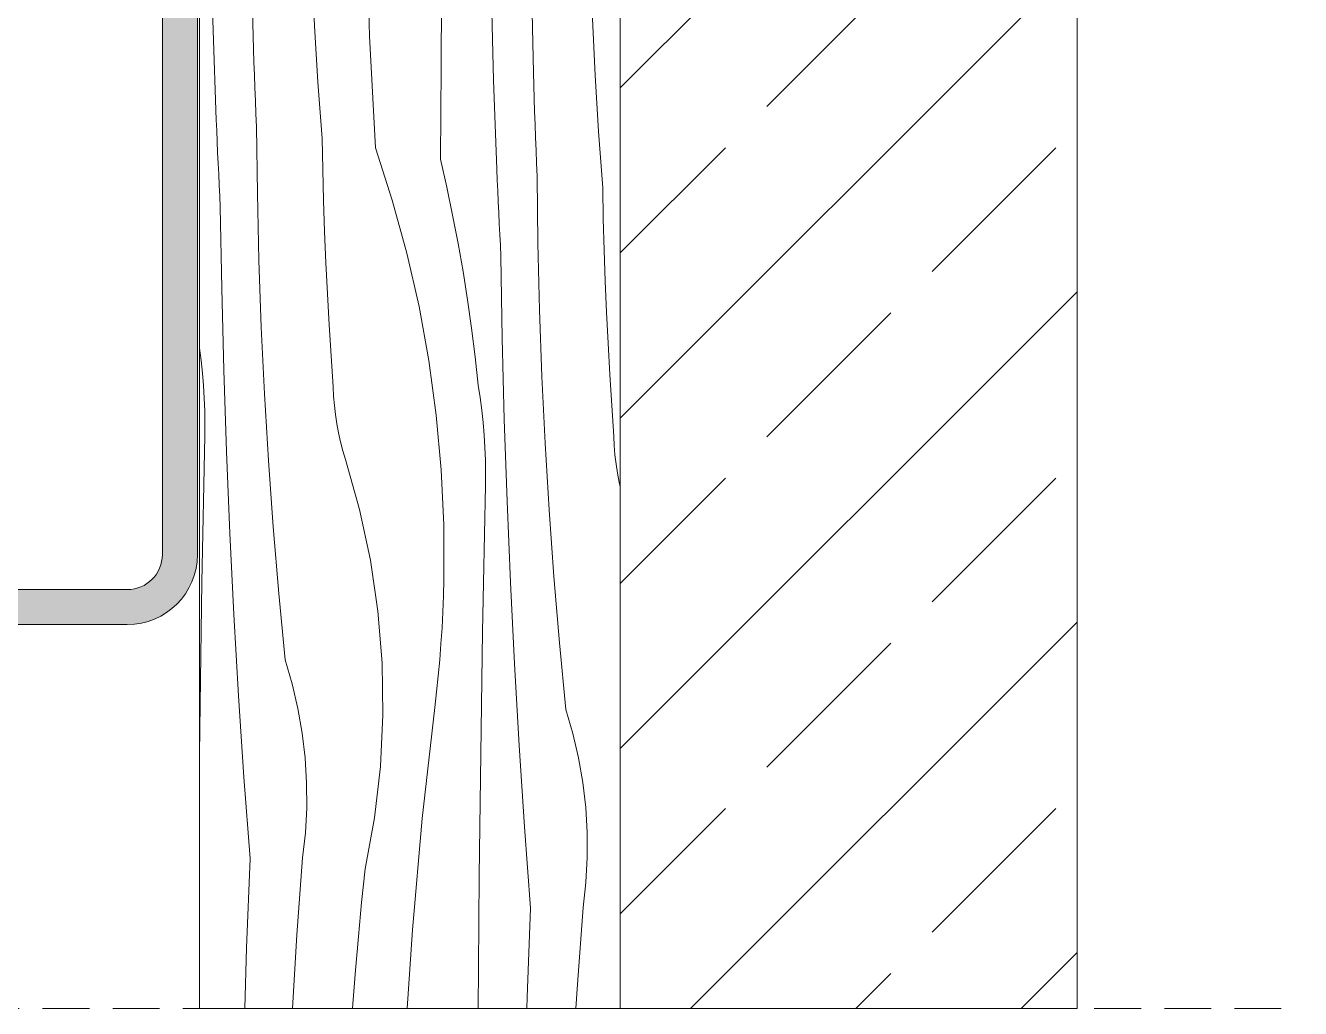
# Model space of a CAD drawing. Header units: millimetres. Extents: x -7826 to 55813, y 465 to 25965.
# Drawn here: x 52154 to 52700, y 16627 to 17048 of the extents above; entities that cross this region are included whole.
import ezdxf

# ---------------------------------------------------------------- set-up
doc = ezdxf.new("R2010")
doc.units = ezdxf.units.MM
doc.linetypes.add('Hidden Line', pattern=[30.00000000000001, 20, -10.00000000000001])
for name, color, linetype, lineweight in [('2D Drafting - General102', 254, 'Continuous', 13), ('2D Drafting - General2', 251, 'Continuous', 15), ('2D Drafting - General81', 251, 'Continuous', 20)]:
    doc.layers.add(name, color=color, linetype=linetype, lineweight=lineweight)

# ---------------------------------------------------------------- blocks, each defined once
blk = doc.blocks.new('*X40')
at = {"layer": '2D Drafting - General81', "linetype": 'Continuous'}
for p, q in [((-48135.55918690876, 65941.31526236323), (-48136.85226734833, 65968.52347304605)), ((-48107.07705916148, 65957.48070799242), (-48107.76772209375, 65968.52347304605)), ((-48067.59955866039, 65968.52347304605), (-48065.2327174974, 65955.46646922543)), ((-48046.87249045546, 65968.52347304605), (-48045.44567355789, 65957.15158069956)), ((-48033.81683771374, 65965.15095574128), (-48033.87324772732, 65968.52347304605)), ((-48032.9455846115, 65930.25003056173), (-48033.81683771374, 65965.15095574128)), ((-48016.84816907161, 65948.69184465852), (-48017.55540845841, 65968.52347304605)), ((-47988.57816681778, 65962.90288503011), (-47988.8499469395, 65968.52347304605)), ((-47987.84075714507, 65949.60342938539), (-47988.57816681778, 65962.90288503011)), ((-48106.15159196953, 65944.19301428931), (-48107.07705916148, 65957.48070799242)), ((-48065.2327174974, 65955.46646922543), (-48062.06649773996, 65932.1609785565)), ((-48045.44567355789, 65957.15158069956), (-48044.11707639878, 65944.95358598208)), ((-48015.4914256615, 65920.14407654207), (-48016.84816907161, 65948.69184465852)), ((-47987.00929791422, 65936.30952217126), (-47987.84075714507, 65949.60342938539)), ((-48105.97453096657, 65940.24809045107), (-48106.15159196953, 65944.19301428931)), ((-48043.29300106131, 65939.63670527338), (-48044.11707639877, 65944.95358598206)), ((-48133.86446801285, 65912.7855630137), (-48135.55918690876, 65941.31526236323)), ((-48105.65911690273, 65936.31181192225), (-48105.97453096657, 65940.24809045107)), ((-48042.59376099056, 65934.30197154474), (-48043.29300106131, 65939.63670527338)), ((-48105.20573846481, 65932.38902940467), (-48105.65911690273, 65936.31181192225)), ((-48104.61495435402, 65928.48457696897), (-48105.20573846481, 65932.38902940467)), ((-48062.06649773996, 65932.1609785565), (-48059.93529561953, 65908.7381516478)), ((-48042.01974030953, 65928.95231539787), (-48042.59376099056, 65934.30197154474)), ((-47986.08383072227, 65923.02182846815), (-47987.00929791422, 65936.30952217126)), ((-48103.88749259753, 65924.6032660975), (-48104.61495435402, 65928.48457696897)), ((-48041.57125435281, 65923.59067563203), (-48042.01974030953, 65928.95231539787)), ((-48031.78700388518, 65895.3574618535), (-48032.9455846115, 65930.25003056173)), ((-48103.0242496512, 65920.7498797551), (-48103.88749259753, 65924.6032660975)), ((-48102.02628929499, 65916.92916649504), (-48103.0242496512, 65920.7498797551)), ((-48041.24854949328, 65918.21999762961), (-48041.57125435281, 65923.59067563203)), ((-48013.7967067656, 65891.61437719254), (-48015.4914256615, 65920.14407654207)), ((-47985.90676971932, 65919.07690462992), (-47986.08383072227, 65923.02182846815)), ((-48100.894841322, 65913.14583460732), (-48102.02628929499, 65916.92916649504)), ((-48041.05180300677, 65912.8432317381), (-48041.24854949328, 65918.21999762961)), ((-47985.59135565547, 65915.14062610109), (-47985.90676971932, 65919.07690462992)), ((-47985.13797721755, 65911.21784358351), (-47985.59135565547, 65915.14062610109)), ((-48131.83201130613, 65884.27793356392), (-48133.86446801285, 65912.7855630137)), ((-48094.8586692488, 65891.80366493092), (-48100.894841322, 65913.14583460732)), ((-48040.98112297471, 65907.46333164933), (-48041.05180300677, 65912.8432317381)), ((-47984.54719310677, 65907.3133911478), (-47985.13797721755, 65911.21784358351)), ((-48059.93529561953, 65908.7381516478), (-48058.84329143008, 65885.24393172625)), ((-48041.03654822473, 65902.08325277688), (-48040.98112297471, 65907.46333164933)), ((-47983.81973135027, 65903.43208027634), (-47984.54719310677, 65907.3133911478)), ((-48041.47983624931, 65881.1931889712), (-48041.03654822473, 65902.08325277688)), ((-47982.95648840394, 65899.57869393393), (-47983.81973135027, 65903.43208027634)), ((-47981.95852804773, 65895.75798067388), (-47982.95648840394, 65899.57869393393)), ((-48030.3411740771, 65860.47561504858), (-48031.78700388518, 65895.3574618535)), ((-47980.82708007474, 65891.97464878616), (-47981.95852804773, 65895.75798067388)), ((-48090.22232341233, 65870.11431553823), (-48094.8586692488, 65891.80366493092)), ((-48011.76425005888, 65863.10674774276), (-48013.7967067656, 65891.61437719254)), ((-47974.79090800155, 65870.63247910976), (-47980.82708007474, 65891.97464878616)), ((-48129.46210182942, 65855.79637205154), (-48131.83201130613, 65884.27793356392)), ((-48058.84329143008, 65885.24393172625), (-48058.79262710762, 65861.72440205411)), ((-48041.88953139503, 65860.3024393445), (-48041.47983624931, 65881.1931889712)), ((-48087.00540811454, 65848.1694975677), (-48090.22232341233, 65870.11431553823)), ((-47970.15456216507, 65848.94312971707), (-47974.79090800155, 65870.63247910976)), ((-48058.97442939573, 65854.85554403508), (-48058.79262710761, 65861.7244020541)), ((-48042.26563260252, 65839.41105791673), (-48041.88953139503, 65860.3024393445)), ((-48028.60819320276, 65825.606854852), (-48030.3411740771, 65860.47561504858)), ((-48009.39434058216, 65834.62518623038), (-48011.76425005888, 65863.10674774276)), ((-48148.67595445002, 65846.77804067316), (-48149.17559333131, 65856.83111661568)), ((-48126.75507194945, 65827.34487285836), (-48129.46210182942, 65855.79637205154)), ((-48059.24509021627, 65847.98961326948), (-48058.97442939573, 65854.85554403508)), ((-48146.65593999139, 65811.92473090286), (-48148.67595445002, 65846.77804067316)), ((-48085.22152574427, 65826.06200237981), (-48087.00540811454, 65848.1694975677)), ((-48059.60456425637, 65841.1277592218), (-48059.24509021627, 65847.98961326948)), ((-47969.17559333132, 65842.26490201542), (-47970.15456216507, 65848.94312971707)), ((-48060.05279133443, 65834.27113067388), (-48059.60456425637, 65841.1277592218)), ((-48042.6081388992, 65818.51909870954), (-48042.26563260252, 65839.41105791673)), ((-48060.58969641022, 65827.42087553287), (-48060.05279133443, 65834.27113067388)), ((-48006.68731070219, 65806.1736870372), (-48009.39434058216, 65834.62518623038)), ((-48123.71713177524, 65817.05870175642), (-48126.75507194945, 65827.34487285836)), ((-48061.2151895974, 65820.57814063881), (-48060.58969641022, 65827.42087553287)), ((-48084.87821926098, 65803.88530919864), (-48085.22152574427, 65826.06200237981)), ((-48026.58817874413, 65790.7535450817), (-48028.60819320276, 65825.606854852)), ((-48121.26830085058, 65806.61659356205), (-48123.71713177524, 65817.05870175642)), ((-48061.92916617863, 65813.7440715728), (-48061.2151895974, 65820.57814063881)), ((-48042.91704939944, 65797.62661574602), (-48042.6081388992, 65818.51909870954)), ((-48144.34902888901, 65777.08923432935), (-48146.65593999139, 65811.92473090286)), ((-48062.73150662303, 65806.91981246513), (-48061.92916617863, 65813.7440715728)), ((-48119.4164847479, 65796.0522585824), (-48121.26830085058, 65806.61659356205)), ((-48068.06240733142, 65759.39984164199), (-48062.73150662303, 65806.91981246513)), ((-48003.64937052798, 65795.88751593526), (-48006.68731070219, 65806.1736870372)), ((-48085.97694030012, 65781.7331898447), (-48084.87821926098, 65803.88530919864)), ((-48118.16766169386, 65785.39980170991), (-48119.4164847479, 65796.0522585824)), ((-48043.19236330444, 65776.73366305063), (-48042.91704939944, 65797.62661574602)), ((-48001.20053960333, 65785.44540774089), (-48003.64937052798, 65795.88751593526)), ((-48024.28126764175, 65755.91804850819), (-48026.58817874413, 65790.7535450817)), ((-48117.52586326982, 65774.69361232137), (-48118.16766169386, 65785.39980170991)), ((-47999.34872350065, 65774.88107276123), (-48001.20053960333, 65785.44540774089)), ((-48088.51304303503, 65759.69931223063), (-48085.97694030012, 65781.7331898447)), ((-48141.75537753266, 65742.27391251555), (-48144.34902888901, 65777.08923432935)), ((-48117.49316139666, 65763.96825325848), (-48117.52586326982, 65774.69361232137)), ((-48043.43407990228, 65755.84029464905), (-48043.19236330444, 65776.73366305063)), ((-47998.09990044661, 65764.22861588876), (-47999.34872350065, 65774.88107276123)), ((-48118.06966164598, 65753.2583492485), (-48117.49316139666, 65763.96825325848)), ((-47997.45810202257, 65753.52242650022), (-47998.09990044661, 65764.22861588876)), ((-48092.47580382138, 65737.87684429633), (-48088.51304303503, 65759.69931223063)), ((-48072.27152559577, 65711.7674004613), (-48068.06240733142, 65759.39984164199)), ((-48119.25350289932, 65742.59847512507), (-48118.06966164598, 65753.2583492485)), ((-48043.64219856793, 65734.946564568), (-48043.43407990228, 65755.84029464905)), ((-48021.6876162854, 65721.10272669439), (-48024.28126764175, 65755.91804850819)), ((-47997.4254001494, 65742.79706743732), (-47997.45810202257, 65753.52242650022)), ((-48143.19749251639, 65704.14419085675), (-48141.75537753266, 65742.27391251555)), ((-48121.71689520412, 65709.64423215156), (-48119.25350289932, 65742.59847512507)), ((-47998.00190039873, 65732.08716342734), (-47997.4254001494, 65742.79706743732)), ((-48094.00298608049, 65723.44826074521), (-48092.47580382138, 65737.87684429633)), ((-48043.99548416454, 65695.60284211436), (-48043.64219856793, 65734.946564568)), ((-47972.40804257413, 65716.70565847518), (-47969.17559333132, 65734.5063847248)), ((-47999.18574165206, 65721.4272893039), (-47998.00190039873, 65732.08716342734)), ((-48095.39978993592, 65709.0064724926), (-48094.00298608049, 65723.44826074521)), ((-48023.12973126913, 65682.97300503559), (-48021.6876162854, 65721.10272669439)), ((-48001.64913395686, 65688.4730463304), (-47999.18574165206, 65721.4272893039)), ((-47973.93522483324, 65702.27707492406), (-47972.40804257413, 65716.70565847518)), ((-48123.7312893258, 65676.65949859304), (-48121.71689520412, 65709.64423215156)), ((-48096.66610144325, 65694.55265762901), (-48095.39978993592, 65709.0064724926)), ((-48075.35652167157, 65664.04896661646), (-48072.27152559577, 65711.7674004613)), ((-48144.23651075828, 65666.00135652977), (-48143.19749251639, 65704.14419085675)), ((-47975.33202868867, 65687.83528667144), (-47973.93522483324, 65702.27707492406)), ((-48097.80181730295, 65680.08799522612), (-48096.66610144325, 65694.55265762901)), ((-48044.33482323209, 65656.25899690037), (-48043.99548416454, 65695.60284211436)), ((-48003.66352807854, 65655.48831277188), (-48001.64913395686, 65688.4730463304)), ((-47976.59834019599, 65673.38147180786), (-47975.33202868867, 65687.83528667144)), ((-48098.80684486888, 65665.61366524038), (-48097.80181730295, 65680.08799522612)), ((-48024.16874951102, 65644.83017070862), (-48023.12973126913, 65682.97300503559)), ((-48125.29631167968, 65643.65039171878), (-48123.7312893258, 65676.65949859304)), ((-47977.7340560557, 65658.91680940495), (-47976.59834019599, 65673.38147180786)), ((-48144.87231617951, 65627.84967084133), (-48144.23651075828, 65666.00135652977)), ((-48099.6811021558, 65651.13084841697), (-48098.80684486888, 65665.61366524038)), ((-48077.31568068597, 65616.27106560198), (-48075.35652167157, 65664.04896661646)), ((-47978.73908362163, 65644.44247941923), (-47977.7340560557, 65658.91680940495)), ((-48044.66021572797, 65616.91503386985), (-48044.33482323209, 65656.25899690037)), ((-48005.22855043242, 65622.47920589762), (-48003.66352807854, 65655.48831277188)), ((-48100.42451784608, 65636.64072619335), (-48099.6811021558, 65651.13084841697)), ((-48126.41167202049, 65610.62303331829), (-48125.29631167968, 65643.65039171878)), ((-48024.80455493226, 65606.67848502017), (-48024.16874951102, 65644.83017070862)), ((-47979.61334090855, 65629.95966259581), (-47978.73908362163, 65644.44247941923)), ((-48101.03703129548, 65622.14448060292), (-48100.42451784608, 65636.64072619335)), ((-48145.10483774808, 65589.69339608705), (-48144.87231617951, 65627.84967084133)), ((-47980.35675659882, 65615.46954037219), (-47979.61334090855, 65629.95966259581)), ((-48101.76610209637, 65598.00720449534), (-48101.03703129548, 65622.1444806029)), ((-48006.34391077323, 65589.45184749713), (-48005.22855043242, 65622.47920589762)), ((-48078.14791359104, 65568.46025596873), (-48077.31568068597, 65616.27106560198)), ((-48044.97166161132, 65577.57095796657), (-48044.66021572797, 65616.91503386985)), ((-47980.96927004823, 65600.97329478175), (-47980.35675659882, 65615.46954037219)), ((-48127.07716349617, 65577.58354856595), (-48126.41167202049, 65610.62303331829)), ((-48025.03707650082, 65568.5222102659), (-48024.80455493226, 65606.67848502017)), ((-47981.69834084912, 65576.8360186742), (-47980.96927004823, 65600.97329478175)), ((-48102.13226465031, 65573.86169627726), (-48101.76610209637, 65598.00720449534)), ((-48144.93404948674, 65551.53679507528), (-48145.10483774808, 65589.69339608705)), ((-48007.00940224891, 65556.4123627448), (-48006.34391077323, 65589.45184749713)), ((-48127.29266268628, 65544.53806488507), (-48127.07716349617, 65577.58354856595)), ((-48045.26916084296, 65538.22677413428), (-48044.97166161132, 65577.57095796657)), ((-47982.06450340306, 65552.69051045612), (-47981.69834084912, 65576.8360186742)), ((-48102.13543621674, 65549.71341203041), (-48102.13226465031, 65573.86169627726)), ((-48077.85275776914, 65520.64311456071), (-48078.14791359104, 65568.46025596873)), ((-48024.86628823948, 65530.36560925412), (-48025.03707650082, 65568.5222102659)), ((-48007.22490143902, 65523.36687906391), (-48007.00940224891, 65556.4123627448)), ((-48144.3599704759, 65513.38413065072), (-48144.93404948674, 65551.53679507528)), ((-48101.77561607899, 65525.56780846385), (-48102.13543621674, 65549.71341203041)), ((-47982.06767496949, 65528.54222620927), (-47982.06450340306, 65552.69051045612)), ((-48127.05812962485, 65511.49271081151), (-48127.29266268628, 65544.53806488507)), ((-48045.55271338554, 65498.88248731676), (-48045.26916084296, 65538.22677413428)), ((-48024.29220922864, 65492.21294482956), (-48024.86628823948, 65530.36560925412)), ((-47981.70785483174, 65504.3966226427), (-47982.06767496949, 65528.54222620927)), ((-48101.05288554446, 65501.43034168086), (-48101.77561607899, 65525.56780846385)), ((-48006.99036837759, 65490.32152499035), (-48007.22490143902, 65523.36687906391)), ((-48076.43037729008, 65472.84622174155), (-48077.85275776914, 65520.64311456071)), ((-48143.3826648515, 65475.23966521837), (-48144.3599704759, 65513.38413065072)), ((-48126.37360780784, 65478.45361485708), (-48127.05812962485, 65511.49271081151)), ((-48099.96740792618, 65477.30646594612), (-48101.05288554446, 65501.43034168086)), ((-47980.98512429721, 65480.25915585971), (-47981.70785483174, 65504.3966226427)), ((-48045.82231920341, 65459.53810245784), (-48045.55271338554, 65498.88248731676)), ((-48023.31490360425, 65454.06847939721), (-48024.29220922864, 65492.21294482956)), ((-48006.30584656058, 65457.28242903591), (-48006.99036837759, 65490.32152499035)), ((-48126.21444805563, 65472.90347281695), (-48126.37360780783, 65478.45361485708)), ((-47979.89964667893, 65456.13528012497), (-47980.98512429721, 65480.25915585971)), ((-48142.00224179788, 65437.1076602672), (-48143.3826648515, 65475.23966521837)), ((-48126.04258919819, 65467.3537094864), (-48126.21444805563, 65472.90347281695)), ((-48098.51942850601, 65453.20163245314), (-48099.96740792618, 65477.30646594612)), ((-48073.8815628199, 65425.09614661919), (-48076.43037729008, 65472.84622174155)), ((-48125.85803213528, 65461.80435392178), (-48126.04258919819, 65467.3537094864)), ((-48125.66077783316, 65456.25543517733), (-48125.85803213528, 65461.80435392178)), ((-48125.4508273246, 65450.70698230503), (-48125.66077783316, 65456.25543517733)), ((-48046.07797826268, 65420.19362450135), (-48045.82231920341, 65459.53810245784)), ((-48006.14668680839, 65451.73228699581), (-48006.30584656058, 65457.28242903593)), ((-48096.70927447914, 65429.12128809256), (-48098.51942850601, 65453.20163245314)), ((-48021.93448055062, 65415.93647444604), (-48023.31490360425, 65454.06847939721)), ((-48005.97482795094, 65446.18252366526), (-48006.14668680839, 65451.73228699581)), ((-47978.45166725876, 65432.030446632), (-47979.89964667893, 65456.13528012497)), ((-48125.2281817088, 65445.15902435441), (-48125.4508273246, 65450.70698230503)), ((-48005.79027088803, 65440.63316810063), (-48005.97482795094, 65446.18252366526)), ((-48124.99284215145, 65439.61159037239), (-48125.2281817088, 65445.15902435441)), ((-48005.59301658591, 65435.08424935618), (-48005.79027088803, 65440.63316810063)), ((-48141.8052418433, 65432.43312357073), (-48142.00224179788, 65437.10766026719)), ((-48124.74480988469, 65434.06470940316), (-48124.99284215145, 65439.61159037239)), ((-48005.38306607735, 65429.53579648389), (-48005.59301658591, 65435.08424935618)), ((-48141.60218371943, 65427.75884611781), (-48141.8052418433, 65432.43312357073)), ((-48124.40294486303, 65405.48676431578), (-48124.74480988469, 65434.06470940317)), ((-48096.44257181115, 65415.80407505238), (-48096.70927447914, 65429.12128809256)), ((-48005.16042046155, 65423.98783853326), (-48005.38306607735, 65429.53579648389)), ((-47976.64151323189, 65407.95010227142), (-47978.45166725876, 65432.030446632)), ((-48141.39306776737, 65423.08483575975), (-48141.60218371943, 65427.75884611781)), ((-48073.88156281991, 65425.09614661921), (-48066.65747218145, 65402.71348910675)), ((-48004.9250809042, 65418.44040455125), (-48005.16042046155, 65423.98783853326)), ((-48141.17789433834, 65418.41110034747), (-48141.39306776737, 65423.08483575975)), ((-48140.95666379379, 65413.73764773138), (-48141.17789433834, 65418.41110034747)), ((-48046.07797826269, 65420.19362450135), (-48043.36716463746, 65408.22668107255)), ((-48004.67704863744, 65412.89352358202), (-48004.9250809042, 65418.44040455125)), ((-48140.7293765053, 65409.06448576146), (-48140.95666379379, 65413.73764773138)), ((-48096.0816822112, 65402.48908154251), (-48096.44257181115, 65415.80407505238)), ((-48021.73748059604, 65411.26193774959), (-48021.93448055062, 65415.93647444604)), ((-48004.33518361578, 65384.31557849462), (-48004.67704863744, 65412.89352358202)), ((-48140.49603285466, 65404.39162228718), (-48140.7293765053, 65409.06448576146)), ((-48043.36716463746, 65408.22668107255), (-48040.85206217532, 65396.21708053197)), ((-48021.53442247218, 65406.58766029667), (-48021.73748059604, 65411.26193774959)), ((-47976.3748105639, 65394.63288923122), (-47976.64151323189, 65407.9501022714)), ((-48140.2566332338, 65399.71906515749), (-48140.49603285466, 65404.39162228718)), ((-48123.72267582593, 65376.91487163874), (-48124.40294486303, 65405.48676431578)), ((-48095.62662373419, 65389.1769736984), (-48096.0816822112, 65402.48908154251)), ((-48066.65747218145, 65402.71348910675), (-48060.43151799516, 65380.03291730306)), ((-48021.32530652011, 65401.91364993861), (-48021.53442247218, 65406.58766029667)), ((-48021.11013309108, 65397.23991452633), (-48021.32530652011, 65401.91364993861)), ((-48139.67276681951, 65364.81214950504), (-48140.2566332338, 65399.7190651575)), ((-48020.88890254653, 65392.56646191023), (-48021.11013309108, 65397.23991452633)), ((-48040.85206217532, 65396.21708053197), (-48038.53334113852, 65384.1680233783)), ((-48020.66161525804, 65387.89329994032), (-48020.88890254653, 65392.56646191023)), ((-47976.01392096395, 65381.31789572135), (-47976.3748105639, 65394.63288923122)), ((-48095.07741914626, 65375.86841751107), (-48095.62662373419, 65389.1769736984)), ((-48020.4282716074, 65383.22043646604), (-48020.66161525804, 65387.89329994032)), ((-48060.43151799516, 65380.03291730306), (-48055.21591229789, 65357.09891852214)), ((-48038.53334113852, 65384.1680233783), (-48036.41161945467, 65372.08272062513)), ((-48020.18887198655, 65378.54787933634), (-48020.4282716074, 65383.22043646604)), ((-48003.65491457868, 65355.74368581759), (-48004.33518361578, 65384.31557849462)), ((-47975.55886248694, 65368.00578787723), (-47976.01392096395, 65381.31789572135)), ((-48122.70409817738, 65348.35303842228), (-48123.72267582593, 65376.91487163874)), ((-48094.43409592355, 65362.56407879387), (-48095.07741914626, 65375.86841751107)), ((-48019.60500557226, 65343.64096368388), (-48020.18887198655, 65378.54787933634)), ((-48036.41161945467, 65372.08272062513), (-48034.487462552, 65359.96439294542)), ((-48138.80151371727, 65329.91122432549), (-48139.67276681951, 65364.81214950504)), ((-47975.00965789901, 65354.69723168991), (-47975.55886248694, 65368.00578787723)), ((-48093.69668625083, 65349.26462314915), (-48094.43409592355, 65362.56407879387)), ((-48034.487462552, 65359.96439294542), (-48032.76138320873, 65347.81626981303)), ((-48055.21591229789, 65357.09891852214), (-48051.0208853559, 65333.95647716803)), ((-48002.63633693013, 65327.18185260111), (-48003.65491457868, 65355.74368581759)), ((-47974.3663346763, 65341.3928929727), (-47975.00965789901, 65354.69723168991)), ((-48121.34735476727, 65319.80527030583), (-48122.70409817738, 65348.35303842228)), ((-48092.86522701998, 65335.97071593502), (-48093.69668625083, 65349.26462314915)), ((-48032.76138320873, 65347.81626981303), (-48031.2338414164, 65335.64158864216)), ((-48018.73375247002, 65308.74003850432), (-48019.60500557226, 65343.64096368388)), ((-48149.14893016708, 65339.29789903715), (-48149.17559333131, 65339.46992804598)), ((-48148.44969009632, 65333.9631653085), (-48149.14893016708, 65339.29789903715)), ((-47973.62892500359, 65328.093437328), (-47974.3663346763, 65341.3928929727)), ((-48147.87566941529, 65328.61350916163), (-48148.44969009632, 65333.9631653085)), ((-48091.93975982803, 65322.68302223191), (-48092.86522701998, 65335.97071593502)), ((-48051.0208853559, 65333.95647716803), (-48047.85466559847, 65310.65098649909)), ((-48031.2338414164, 65335.64158864216), (-48029.90524425729, 65323.44359392468)), ((-48147.42718345857, 65323.25186939579), (-48147.87566941529, 65328.61350916163)), ((-48137.64293299094, 65295.01865561727), (-48138.80151371727, 65329.91122432549)), ((-48001.27959352002, 65298.63408448468), (-48002.63633693013, 65327.18185260111)), ((-47972.79746577274, 65314.79953011386), (-47973.62892500359, 65328.093437328)), ((-48147.10447859904, 65317.88119139337), (-48147.42718345857, 65323.25186939579)), ((-48091.76269882508, 65318.73809839368), (-48091.93975982803, 65322.68302223191)), ((-48029.08116891983, 65318.12671321599), (-48029.90524425729, 65323.44359392467)), ((-48146.90773211253, 65312.50442550186), (-48147.10447859904, 65317.88119139337)), ((-48119.65263587136, 65291.2755709563), (-48121.34735476727, 65319.80527030583)), ((-48091.44728476123, 65314.80181986486), (-48091.76269882508, 65318.73809839368)), ((-48090.99390632331, 65310.87903734728), (-48091.44728476123, 65314.80181986486)), ((-48028.38192884907, 65312.79197948735), (-48029.08116891983, 65318.12671321599)), ((-47971.87199858079, 65301.51183641075), (-47972.79746577274, 65314.79953011386)), ((-48146.83705208047, 65307.12452541308), (-48146.90773211253, 65312.50442550186)), ((-48090.40312221253, 65306.97458491157), (-48090.99390632331, 65310.87903734728)), ((-48047.85466559847, 65310.65098649909), (-48045.72346347804, 65287.22815959041)), ((-48027.80790816804, 65307.44232334047), (-48028.38192884907, 65312.79197948735)), ((-48146.8924773305, 65301.74444654064), (-48146.83705208047, 65307.12452541308)), ((-48089.67566045603, 65303.09327404011), (-48090.40312221253, 65306.97458491157)), ((-48027.35942221132, 65302.08068357463), (-48027.80790816804, 65307.44232334047)), ((-48017.57517174369, 65273.84746979611), (-48018.73375247002, 65308.74003850432)), ((-48147.33576535507, 65280.85438273496), (-48146.8924773305, 65301.74444654064)), ((-48088.81241750971, 65299.23988769769), (-48089.67566045603, 65303.09327404011)), ((-48087.8144571535, 65295.41917443764), (-48088.81241750971, 65299.23988769769)), ((-48027.03671735179, 65296.71000557221), (-48027.35942221132, 65302.08068357463)), ((-47999.58487462411, 65270.10438513514), (-48001.27959352002, 65298.63408448468)), ((-47971.69493757783, 65297.56691257252), (-47971.87199858079, 65301.51183641075)), ((-48136.19710318287, 65260.13680881233), (-48137.64293299094, 65295.01865561727)), ((-48086.6830091805, 65291.63584254992), (-48087.8144571535, 65295.41917443764)), ((-48026.83997086528, 65291.33323968069), (-48027.03671735179, 65296.71000557221)), ((-47971.37952351399, 65293.63063404369), (-47971.69493757783, 65297.56691257252)), ((-47970.92614507606, 65289.70785152612), (-47971.37952351399, 65293.63063404369)), ((-48117.62017916464, 65262.76794150652), (-48119.65263587136, 65291.2755709563)), ((-48080.64683710731, 65270.29367287352), (-48086.6830091805, 65291.63584254992)), ((-48045.72346347804, 65287.22815959041), (-48044.6314592886, 65263.73393966885)), ((-48026.76929083323, 65285.95333959193), (-48026.83997086528, 65291.33323968069)), ((-47970.33536096528, 65285.80339909042), (-47970.92614507606, 65289.70785152612)), ((-48026.82471608325, 65280.57326071948), (-48026.76929083323, 65285.95333959193)), ((-47969.60789920878, 65281.92208821895), (-47970.33536096528, 65285.80339909042)), ((-47969.17559333132, 65279.99233997012), (-47969.60789920878, 65281.92208821895)), ((-48147.7454605008, 65259.96363310826), (-48147.33576535507, 65280.85438273496)), ((-48027.26800410783, 65259.6831969138), (-48026.82471608325, 65280.57326071948)), ((-48016.12934193562, 65238.96562299117), (-48017.57517174369, 65273.84746979611)), ((-48076.01049127083, 65248.60432348083), (-48080.64683710731, 65270.29367287352)), ((-47997.55241791739, 65241.59675568536), (-47999.58487462411, 65270.10438513514)), ((-48148.12156170828, 65239.0722516805), (-48147.7454605008, 65259.96363310826)), ((-48134.46412230852, 65225.26804861576), (-48136.19710318287, 65260.13680881233)), ((-48115.25026968792, 65234.28637999415), (-48117.62017916464, 65262.76794150652)), ((-48044.6314592886, 65263.73393966885), (-48044.58079496613, 65240.21440999671)), ((-48027.67769925355, 65238.79244728709), (-48027.26800410783, 65259.6831969138)), ((-48072.79357597305, 65226.6595055103), (-48076.01049127083, 65248.60432348083)), ((-48148.46406800497, 65218.18029247331), (-48148.12156170828, 65239.0722516805)), ((-48044.76259725424, 65233.34555197768), (-48044.58079496613, 65240.2144099967)), ((-48028.05380046103, 65217.90106585934), (-48027.67769925355, 65238.79244728709)), ((-48014.39636106127, 65204.0968627946), (-48016.12934193562, 65238.96562299117)), ((-47995.18250844068, 65213.11519417298), (-47997.55241791739, 65241.59675568536)), ((-48112.54323980796, 65205.83488080096), (-48115.25026968792, 65234.28637999415)), ((-48045.03325807479, 65226.47962121209), (-48044.76259725424, 65233.34555197768)), ((-48132.4441078499, 65190.41473884546), (-48134.46412230852, 65225.26804861576)), ((-48071.00969360278, 65204.55201032242), (-48072.79357597305, 65226.6595055103)), ((-48045.39273211488, 65219.6177671644), (-48045.03325807479, 65226.47962121209)), ((-48148.77297850521, 65197.28780950979), (-48148.46406800497, 65218.18029247331)), ((-48045.84095919294, 65212.76113861649), (-48045.39273211488, 65219.6177671644)), ((-48028.39630675772, 65197.00910665215), (-48028.05380046103, 65217.90106585934)), ((-48046.37786426873, 65205.91088347547), (-48045.84095919294, 65212.76113861649)), ((-47992.47547856071, 65184.6636949798), (-47995.18250844068, 65213.11519417298)), ((-48109.50529963375, 65195.54870969903), (-48112.54323980796, 65205.83488080096)), ((-48047.00335745592, 65199.06814858142), (-48046.37786426873, 65205.91088347547)), ((-48070.66638711949, 65182.37531714124), (-48071.00969360278, 65204.55201032242)), ((-48012.37634660265, 65169.2435530243), (-48014.39636106127, 65204.0968627946)), ((-48149.0482924102, 65176.3948568144), (-48148.77297850521, 65197.28780950979)), ((-48107.05646870909, 65185.10660150466), (-48109.50529963375, 65195.54870969903)), ((-48047.71733403715, 65192.2340795154), (-48047.00335745592, 65199.06814858142)), ((-48028.70521725796, 65176.11662368863), (-48028.39630675772, 65197.00910665215)), ((-48130.13719674752, 65155.57924227195), (-48132.4441078499, 65190.41473884546)), ((-48048.51967448155, 65185.40982040773), (-48047.71733403715, 65192.2340795154)), ((-48105.20465260641, 65174.54226652499), (-48107.05646870909, 65185.10660150466)), ((-48053.85057518994, 65137.88984958459), (-48048.51967448155, 65185.40982040773)), ((-47989.4375383865, 65174.37752387786), (-47992.47547856071, 65184.6636949798)), ((-48071.76510815863, 65160.2231977873), (-48070.66638711949, 65182.37531714124)), ((-48149.17559333131, 65165.39128872612), (-48149.0482924102, 65176.3948568144)), ((-48103.95582955237, 65163.88980965252), (-48105.20465260641, 65174.54226652499)), ((-48028.98053116296, 65155.22367099324), (-48028.70521725796, 65176.11662368863)), ((-47986.98870746184, 65163.9354156835), (-47989.4375383865, 65174.37752387786)), ((-48010.06943550027, 65134.4080564508), (-48012.37634660265, 65169.2435530243)), ((-48103.31403112834, 65153.18362026398), (-48103.95582955237, 65163.88980965252)), ((-47985.13689135916, 65153.37108070384), (-47986.98870746184, 65163.9354156835)), ((-48074.30121089354, 65138.18932017324), (-48071.76510815863, 65160.2231977873)), ((-48127.54354539117, 65120.76392045814), (-48130.13719674752, 65155.57924227195)), ((-48103.28132925517, 65142.45826120109), (-48103.31403112834, 65153.18362026398)), ((-48029.2222477608, 65134.33030259165), (-48028.98053116296, 65155.22367099324)), ((-47983.88806830512, 65142.71862383136), (-47985.13689135916, 65153.37108070384)), ((-48103.85782950449, 65131.7483571911), (-48103.28132925517, 65142.45826120109)), ((-47983.24626988109, 65132.01243444281), (-47983.88806830512, 65142.71862383136)), ((-48078.26397167989, 65116.36685223894), (-48074.30121089354, 65138.18932017324)), ((-48058.05969345428, 65090.25740840392), (-48053.85057518994, 65137.88984958459)), ((-48007.47578414392, 65099.59273463699), (-48010.06943550027, 65134.4080564508)), ((-48105.04167075782, 65121.08848306767), (-48103.85782950449, 65131.7483571911)), ((-48029.43036642644, 65113.43657251061), (-48029.2222477608, 65134.33030259165)), ((-47983.21356800792, 65121.28707537992), (-47983.24626988109, 65132.01243444281)), ((-48128.98566037489, 65082.63419879935), (-48127.54354539117, 65120.76392045814)), ((-48107.50506306263, 65088.13424009416), (-48105.04167075782, 65121.08848306767)), ((-47983.79006825724, 65110.57717136994), (-47983.21356800792, 65121.28707537992)), ((-48079.791153939, 65101.93826868782), (-48078.26397167989, 65116.36685223894)), ((-48029.78365202306, 65074.09285005696), (-48029.43036642644, 65113.43657251061)), ((-47984.97390951057, 65099.91729724651), (-47983.79006825724, 65110.57717136994)), ((-48081.18795779443, 65087.49648043521), (-48079.791153939, 65101.93826868782)), ((-48008.91789912764, 65061.46301297819), (-48007.47578414392, 65099.59273463699)), ((-47987.43730181538, 65066.963054273), (-47984.97390951057, 65099.91729724651)), ((-48109.43031981621, 65056.60908800746), (-48107.50506306263, 65088.13424009416)), ((-48082.45426930176, 65073.04266557162), (-48081.18795779443, 65087.49648043521)), ((-48060.23505689386, 65056.60908800746), (-48058.05969345428, 65090.25740840392)), ((-48129.6945894657, 65056.60908800746), (-48128.98566037489, 65082.63419879935)), ((-48083.58998516146, 65058.57800316872), (-48082.45426930176, 65073.04266557162)), ((-48029.93444876087, 65056.60908800746), (-48029.78365202306, 65074.09285005696)), ((-47988.06962369678, 65056.60908800746), (-47987.43730181538, 65066.963054273)), ((-48083.72669712076, 65056.60908800746), (-48083.58998516146, 65058.57800316872)), ((-48009.05012098997, 65056.60908800746), (-48008.91789912764, 65061.46301297819))]:
    blk.add_line(p, q, dxfattribs=at)
blk = doc.blocks.new('Wype_nienie_130')
at = {"layer": '2D Drafting - General2', "linetype": 'Continuous'}
for p, q in [((-47969.17559333132, 65968.52347304605), (-48149.17559333131, 65968.52347304605)), ((-48149.17559333131, 65968.52347304605), (-48149.17559333131, 65056.60908800746)), ((-47969.17559333132, 65056.60908800746), (-47969.17559333132, 65968.52347304605)), ((-48149.17559333131, 65056.60908800746), (-47969.17559333132, 65056.60908800746))]:
    blk.add_line(p, q, dxfattribs=at)
at = {"layer": '2D Drafting - General81', "linetype": 'Continuous'}
blk.add_blockref('*X40', (0, 0), dxfattribs=at)

msp = doc.modelspace()

# ---------------------------------------------------------------- hatches: boundary and pattern name
at = {"layer": '2D Drafting - General102', "linetype": 'Continuous'}
h = msp.add_hatch(color=256, dxfattribs=at)
edge = h.paths.add_edge_path()
edge.add_line((52227.54745608946, 16821.62813233715), (52227.54745608946, 17076.47109321772))
edge.add_line((52227.54745608946, 17076.47109321772), (52212.54745608946, 17076.47109321772))
edge.add_line((52212.54745608946, 17076.47109321772), (52212.54745608946, 16821.62813233712))
edge.add_arc((52197.54745608946, 16821.62813233712), 15, -90, 0, ccw=False)
edge.add_line((52197.54745608946, 16806.62813233712), (52077.54745608946, 16806.62813233712))
edge.add_arc((52077.54745608946, 16821.62813233712), 15, 180, 270, ccw=False)
edge.add_line((52062.54745608946, 16821.62813233712), (52062.54745608946, 16976.62813233712))
edge.add_arc((52037.54745608945, 16976.62813233713), 25.00000000000728, 359.9999999999833, 449.9999999999833)
edge.add_line((52037.54745608946, 17001.62813233713), (51847.54745608945, 17001.62813233713))
edge.add_arc((51847.54745608947, 16976.62813233713), 25, 90.00000000003335, 180.0000000000334)
edge.add_line((51822.54745608946, 16976.62813233712), (51822.54745608946, 16911.62813233712))
edge.add_line((51822.54745608946, 16911.62813233712), (51837.54745608946, 16911.62813233712))
edge.add_line((51837.54745608946, 16911.62813233712), (51837.54745608946, 16976.62813233712))
edge.add_arc((51847.54745608947, 16976.62813233713), 10.00000000000728, 90.00000000008328, 180.0000000000834, ccw=False)
edge.add_line((51847.54745608945, 16986.62813233713), (52037.54745608946, 16986.62813233713))
edge.add_arc((52037.54745608945, 16976.62813233713), 10.00000000000728, -4.172306944383308e-11, 89.99999999995828, ccw=False)
edge.add_line((52047.54745608946, 16976.62813233712), (52047.54745608946, 16821.62813233712))
edge.add_arc((52077.54745608945, 16821.62813233713), 29.99999999999272, 180.0000000000139, 270.0000000000139)
edge.add_line((52077.54745608946, 16791.62813233713), (52197.54745608946, 16791.62813233713))
edge.add_arc((52197.54745608945, 16821.62813233714), 30.00000000000728, 270.0000000000139, 360.0000000000139)
at = {"layer": '2D Drafting - General81', "linetype": 'Continuous'}
h = msp.add_hatch(dxfattribs=at)
h.set_pattern_fill('SOLID___DASHED', color=256, style=0, pattern_type=2)
h.set_pattern_definition([(44.99999999999999, (100377.5941558313, -48429.32658651435), (-70.71067811865473, 70.71067811865478), []), (44.99999999999999, (100342.238816772, -48393.97124745503), (-70.71067811865473, 70.71067811865478), [75, -25])])
h.paths.add_polyline_path([(52408.4185625, 16627.28250149311), (52603.96428346331, 16627.28250149311), (52603.96428346331, 17539.1969027811), (52408.4185625, 17539.1969027811)])

# ---------------------------------------------------------------- linework, layer by layer
at = {"layer": '2D Drafting - General2', "linetype": 'Continuous'}
for p, q in [((52603.96428346331, 16627.28250472167), (52603.96428346331, 17539.1969027811)), ((52212.54745608946, 17441.62813233713), (52212.54745608946, 16821.62813233712)), ((52227.54745608946, 17441.62813233713), (52227.54745608946, 16821.62813233712)), ((52197.54745608946, 16806.62813233712), (52077.54745608946, 16806.62813233712)), ((52197.54745608946, 16791.62813233713), (52077.54745608946, 16791.62813233713))]:
    msp.add_line(p, q, dxfattribs=at)
at = {"layer": '2D Drafting - General2', "linetype": 'Hidden Line'}
msp.add_line((51681.29362146282, 16627.28250472167), (52699.53923662394, 16627.28250472167), dxfattribs=at)
at = {"layer": '2D Drafting - General2', "linetype": 'Continuous', "flags": 128}
msp.add_lwpolyline([(52408.4185625, 16627.28250149311), (52603.96428346331, 16627.28250149311), (52603.96428346331, 17539.1969027811), (52408.4185625, 17539.1969027811)], close=True, dxfattribs=at)
msp.add_lwpolyline([(52227.54745608946, 16821.62813233715), (52227.54745608946, 17076.47109321772), (52212.54745608946, 17076.47109321772), (52212.54745608946, 16821.62813233712, -0.414213562373095), (52197.54745608946, 16806.62813233712), (52077.54745608946, 16806.62813233712, -0.414213562373095), (52062.54745608946, 16821.62813233712), (52062.54745608946, 16976.62813233712, 0.414213562373095), (52037.54745608946, 17001.62813233713), (51847.54745608945, 17001.62813233713, 0.414213562373095), (51822.54745608946, 16976.62813233712), (51822.54745608946, 16911.62813233712), (51837.54745608946, 16911.62813233712), (51837.54745608946, 16976.62813233712, -0.414213562373095), (51847.54745608945, 16986.62813233713), (52037.54745608946, 16986.62813233713, -0.414213562373095), (52047.54745608946, 16976.62813233712), (52047.54745608946, 16821.62813233712, 0.414213562373095), (52077.54745608946, 16791.62813233713), (52197.54745608946, 16791.62813233713, 0.414213562373095)], format="xyb", close=True, dxfattribs=at)
at = {"layer": '2D Drafting - General2', "linetype": 'Continuous'}
for radius in [15.00000000000057, 30.00000000000007]:
    msp.add_arc((52197.54745608946, 16821.62813233712), radius, 270, 0, dxfattribs=at)

# ---------------------------------------------------------------- block references
at = {"layer": '2D Drafting - General81', "linetype": 'Continuous'}
msp.add_blockref('Wype_nienie_130', (100377.5941558313, -48429.32658651435), dxfattribs=at)

doc.saveas('drawing.dxf')
